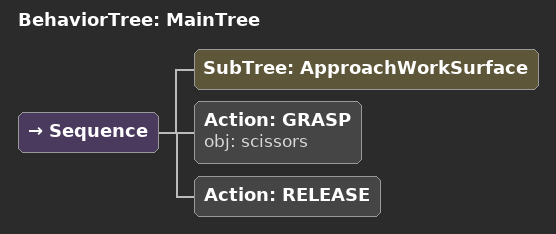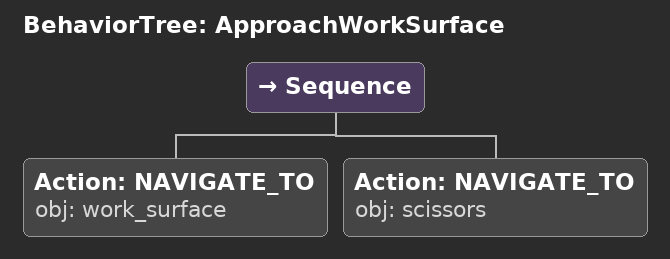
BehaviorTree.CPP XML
<root main_tree_to_execute="MainTree">
  <BehaviorTree ID="MainTree">
    <Sequence>
      <!-- Execute subtree ApproachWorkSurface -->
      <SubTree ID="ApproachWorkSurface" />
      <!-- Grasp scissors -->
      <Action ID="GRASP" obj="scissors" />
      <!-- Release -->
      <Action ID="RELEASE" />
    </Sequence>
  </BehaviorTree>
  <!-- Subtree definition ApproachWorkSurface -->
  <BehaviorTree ID="ApproachWorkSurface">
    <Sequence>
      <!-- Navigate to work_surface -->
      <Action ID="NAVIGATE_TO" obj="work_surface" />
      <!-- Navigate to scissors -->
      <Action ID="NAVIGATE_TO" obj="scissors" />
    </Sequence>
  </BehaviorTree>
</root>
